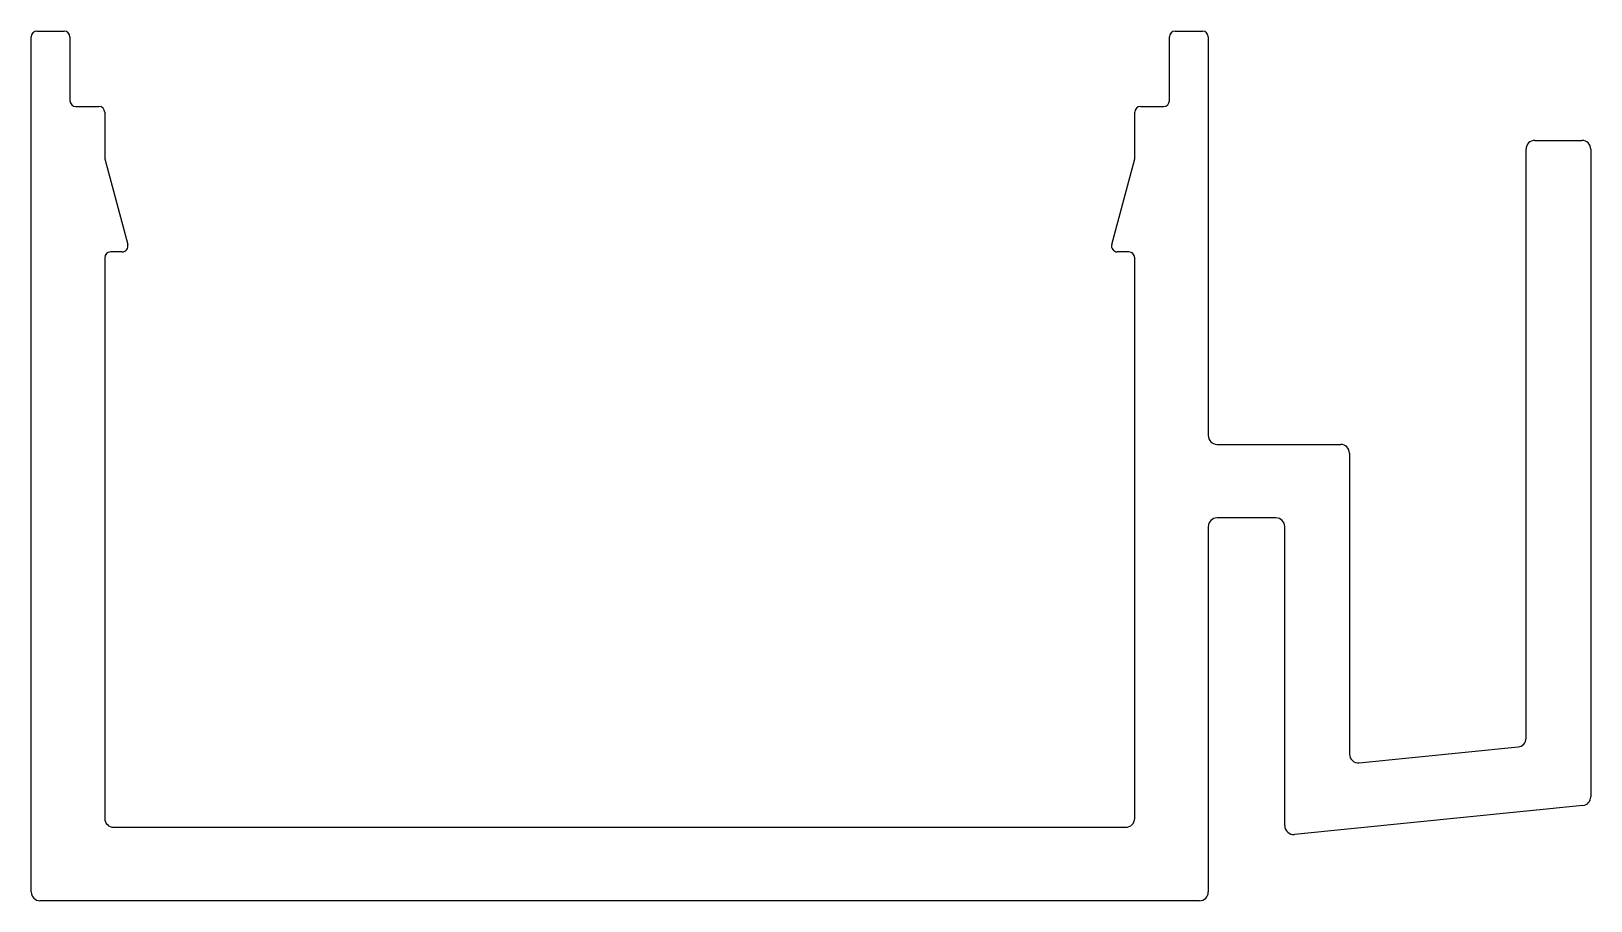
# Model space of a CAD drawing. Extents: x -28.6 to 38.7, y 2.3 to 39.8.
import ezdxf

# ---------------------------------------------------------------- set-up
doc = ezdxf.new("R2010")
doc.units = 0
doc.layers.get('0').update_dxf_attribs({"linetype": 'CONTINUOUS'})

msp = doc.modelspace()

# ---------------------------------------------------------------- linework, layer by layer
at = {"color": 0, "linetype": 'CONTINUOUS'}
for p, q in [((-28.341, 39.841), (-27.166, 39.841)), ((20.784, 39.841), (21.959, 39.841)), ((-28.591, 2.691), (-28.591, 39.591)), ((-26.916, 39.591), (-26.916, 36.841)), ((20.534, 36.841), (20.534, 39.591)), ((22.209, 39.591), (22.209, 22.391)), ((-26.666, 36.591), (-25.666, 36.591)), ((19.284, 36.591), (20.284, 36.591)), ((-25.416, 36.341), (-25.416, 34.331)), ((19.034, 34.331), (19.034, 36.341)), ((36.306, 35.13), (38.338, 35.13)), ((-25.416, 34.331), (-24.424, 30.631)), ((18.043, 30.631), (19.034, 34.331)), ((35.925, 9.33), (35.925, 34.749)), ((38.719, 34.749), (38.719, 6.802)), ((-24.666, 30.316), (-25.166, 30.316)), ((18.784, 30.316), (18.284, 30.316)), ((-25.416, 30.066), (-25.416, 5.866)), ((19.034, 5.866), (19.034, 30.066)), ((22.59, 22.01), (27.924, 22.01)), ((28.305, 21.629), (28.305, 8.642)), ((22.209, 18.454), (22.209, 2.691)), ((25.13, 18.835), (22.59, 18.835)), ((25.511, 5.554), (25.511, 18.454)), ((28.724, 8.263), (35.582, 8.951)), ((38.376, 6.423), (25.93, 5.175)), ((-25.036, 5.486), (-3.191, 5.486)), ((-3.191, 5.486), (18.654, 5.486)), ((-3.191, 2.311), (-28.211, 2.311)), ((21.829, 2.311), (-3.191, 2.311))]:
    msp.add_line(p, q, dxfattribs=at)
for centre, radius, start, end in [((-28.341, 39.591), 0.25, 90, 180), ((-27.166, 39.591), 0.25, 0, 90), ((20.784, 39.591), 0.25, 90, 180), ((21.959, 39.591), 0.25, 360, 90), ((-26.666, 36.841), 0.25, 180, 270), ((-25.666, 36.341), 0.25, 360, 90), ((19.284, 36.341), 0.25, 90, 180), ((20.284, 36.841), 0.25, 270, 0), ((36.306, 34.749), 0.381, 90, 180), ((38.338, 34.749), 0.381, 0, 90), ((-25.166, 30.066), 0.25, 90, 180), ((-24.666, 30.566), 0.25, 270, 15), ((18.284, 30.566), 0.25, 165, 270), ((18.784, 30.066), 0.25, 0, 90), ((22.59, 22.391), 0.381, 180, 270), ((27.924, 21.629), 0.381, 0, 90), ((22.59, 18.454), 0.381, 90, 180), ((25.13, 18.454), 0.381, 0, 90), ((35.544, 9.33), 0.381, 275.72472, 360), ((28.686, 8.642), 0.381, 180, 275.72472), ((38.338, 6.802), 0.381, 275.72472, 360), ((-25.036, 5.866), 0.38, 180, 270), ((18.654, 5.866), 0.38, 270, 360), ((25.892, 5.554), 0.381, 180, 275.72472), ((-28.211, 2.691), 0.38, 180, 270), ((21.829, 2.691), 0.38, 270, 360)]:
    msp.add_arc(centre, radius, start, end, dxfattribs=at)

doc.saveas('drawing.dxf')
